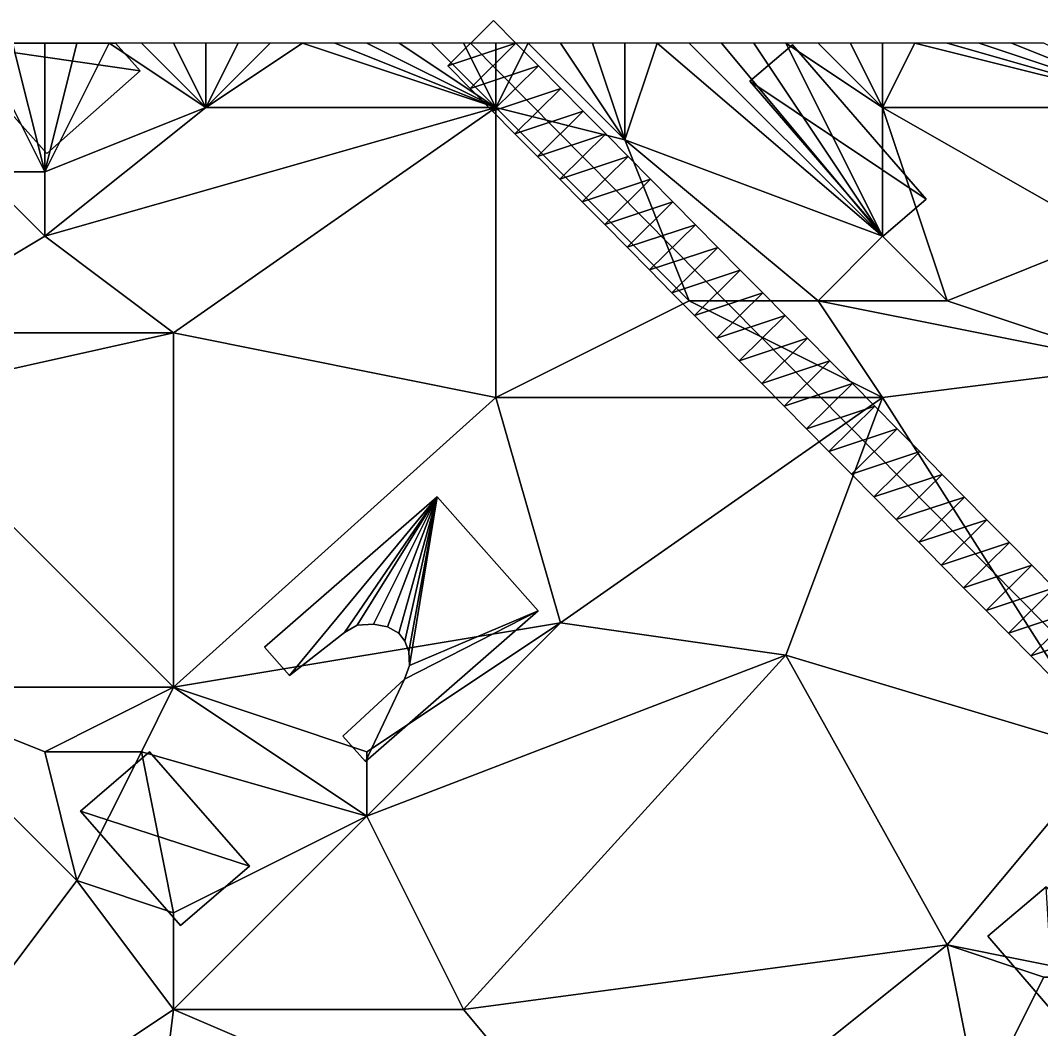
# Model space of a CAD drawing. Header units: metres. Extents: x -1103 to 901, y -902 to 905.
# Drawn here: x -917.5 to -854.1, y 838.7 to 901.4 of the extents above; entities that cross this region are included whole.
import ezdxf

# ---------------------------------------------------------------- set-up
doc = ezdxf.new("R2010")
doc.units = ezdxf.units.M
for name, color, linetype in [('OSM_BUILDING_FOOTPRINTS', 7, 'CONTINUOUS'), ('OSM_BUILDING_ROOFS', 1, 'CONTINUOUS'), ('OSM_BUILDING_WALLS', 8, 'CONTINUOUS'), ('OSM_ROAD_AXES', 2, 'CONTINUOUS'), ('OSM_ROAD_SURFACE', 9, 'CONTINUOUS'), ('OSM_TERRAIN', 3, 'CONTINUOUS')]:
    doc.layers.add(name, color=color, linetype=linetype)

msp = doc.modelspace()

# ---------------------------------------------------------------- linework, layer by layer
at = {"layer": 'OSM_BUILDING_FOOTPRINTS'}
for points in [[(-910.068, 898.281, 15.835), (-911.611, 900, 15.835), (-922.002, 900, 15.835), (-915.86, 893.149, 15.835)], [(-869.6, 899.896, 14.228), (-861.298, 890.308, 14.228), (-861.287, 890.308, 14.228), (-863.951, 888.041, 14.228), (-872.242, 897.64, 14.228), (-869.6, 899.896, 14.228)], [(-891.652, 871.828, 15.85), (-885.384, 864.739, 15.85), (-896.095, 855.394, 15.85), (-897.488, 856.965, 15.85), (-893.674, 860.515, 15.85), (-893.365, 861.344, 15.85), (-893.398, 862.218, 15.85), (-893.641, 862.859, 15.85), (-894.017, 863.368, 15.85), (-894.725, 863.755, 15.85), (-895.587, 863.921, 15.85), (-896.615, 863.866, 15.85), (-897.4, 863.401, 15.85), (-900.815, 860.725, 15.85), (-902.363, 862.483, 15.85), (-891.652, 871.828, 15.85)], [(-909.504, 856.002, 14.996), (-903.291, 848.892, 14.996), (-907.569, 845.209, 14.996), (-913.77, 852.309, 14.996), (-909.504, 856.002, 14.996)], [(-857.462, 844.557, 12.908), (-853.847, 847.61, 12.908), (-849.768, 842.854, 12.908), (-853.372, 839.791, 12.908), (-857.462, 844.557, 12.908)]]:
    msp.add_polyline3d(points, close=True, dxfattribs=at)
at = {"layer": 'OSM_BUILDING_ROOFS'}
for points in [[(-922.002, 900, 21.035), (-915.86, 893.149, 21.035), (-910.068, 898.281, 21.035)], [(-922.002, 900, 21.035), (-910.068, 898.281, 21.035), (-911.611, 900, 21.035)], [(-861.298, 890.308, 24.228), (-869.6, 899.896, 24.228), (-872.242, 897.64, 24.228)], [(-861.298, 890.308, 24.228), (-872.242, 897.64, 24.228), (-863.951, 888.041, 24.228)], [(-861.298, 890.308, 24.228), (-863.951, 888.041, 24.228), (-861.287, 890.308, 24.228)], [(-891.652, 871.828, 25.85), (-902.363, 862.483, 25.85), (-900.815, 860.725, 25.85)], [(-891.652, 871.828, 25.85), (-900.815, 860.725, 25.85), (-897.4, 863.401, 25.85)], [(-891.652, 871.828, 25.85), (-897.4, 863.401, 25.85), (-896.615, 863.866, 25.85)], [(-891.652, 871.828, 25.85), (-896.615, 863.866, 25.85), (-895.587, 863.921, 25.85)], [(-891.652, 871.828, 25.85), (-895.587, 863.921, 25.85), (-894.725, 863.755, 25.85)], [(-891.652, 871.828, 25.85), (-894.725, 863.755, 25.85), (-894.017, 863.368, 25.85)], [(-891.652, 871.828, 25.85), (-894.017, 863.368, 25.85), (-893.641, 862.859, 25.85)], [(-891.652, 871.828, 25.85), (-893.641, 862.859, 25.85), (-893.398, 862.218, 25.85)], [(-891.652, 871.828, 25.85), (-893.398, 862.218, 25.85), (-893.365, 861.344, 25.85)], [(-885.384, 864.739, 25.85), (-891.652, 871.828, 25.85), (-893.365, 861.344, 25.85)], [(-893.674, 860.515, 25.85), (-896.095, 855.394, 25.85), (-885.384, 864.739, 25.85)], [(-885.384, 864.739, 25.85), (-893.365, 861.344, 25.85), (-893.674, 860.515, 25.85)], [(-893.674, 860.515, 25.85), (-897.488, 856.965, 25.85), (-896.095, 855.394, 25.85)], [(-903.291, 848.892, 24.996), (-909.504, 856.002, 24.996), (-913.77, 852.309, 24.996)], [(-903.291, 848.892, 24.996), (-913.77, 852.309, 24.996), (-907.569, 845.209, 24.996)], [(-853.847, 847.61, 22.908), (-857.462, 844.557, 22.908), (-853.372, 839.791, 22.908)]]:
    msp.add_3dface(points, dxfattribs=at)
at = {"layer": 'OSM_BUILDING_WALLS'}
for points in [[(-911.611, 900, 15.835), (-922.002, 900, 15.835), (-922.002, 900, 21.035)], [(-911.611, 900, 15.835), (-922.002, 900, 21.035), (-911.611, 900, 21.035)], [(-922.002, 900, 15.835), (-915.86, 893.149, 15.835), (-915.86, 893.149, 21.035)], [(-922.002, 900, 15.835), (-915.86, 893.149, 21.035), (-922.002, 900, 21.035)], [(-910.068, 898.281, 15.835), (-911.611, 900, 15.835), (-911.611, 900, 21.035)], [(-910.068, 898.281, 15.835), (-911.611, 900, 21.035), (-910.068, 898.281, 21.035)], [(-869.6, 899.896, 14.228), (-872.242, 897.64, 14.228), (-872.242, 897.64, 24.228)], [(-869.6, 899.896, 14.228), (-872.242, 897.64, 24.228), (-869.6, 899.896, 24.228)], [(-861.298, 890.308, 14.228), (-869.6, 899.896, 14.228), (-869.6, 899.896, 24.228)], [(-861.298, 890.308, 14.228), (-869.6, 899.896, 24.228), (-861.298, 890.308, 24.228)], [(-915.86, 893.149, 15.835), (-910.068, 898.281, 15.835), (-910.068, 898.281, 21.035)], [(-915.86, 893.149, 15.835), (-910.068, 898.281, 21.035), (-915.86, 893.149, 21.035)], [(-872.242, 897.64, 14.228), (-863.951, 888.041, 14.228), (-863.951, 888.041, 24.228)], [(-872.242, 897.64, 14.228), (-863.951, 888.041, 24.228), (-872.242, 897.64, 24.228)], [(-863.951, 888.041, 14.228), (-861.287, 890.308, 14.228), (-861.287, 890.308, 24.228)], [(-863.951, 888.041, 14.228), (-861.287, 890.308, 24.228), (-863.951, 888.041, 24.228)], [(-861.287, 890.308, 14.228), (-861.298, 890.308, 14.228), (-861.298, 890.308, 24.228)], [(-861.287, 890.308, 14.228), (-861.298, 890.308, 24.228), (-861.287, 890.308, 24.228)], [(-891.652, 871.828, 15.85), (-902.363, 862.483, 15.85), (-902.363, 862.483, 25.85)], [(-891.652, 871.828, 15.85), (-902.363, 862.483, 25.85), (-891.652, 871.828, 25.85)], [(-885.384, 864.739, 15.85), (-891.652, 871.828, 15.85), (-891.652, 871.828, 25.85)], [(-885.384, 864.739, 15.85), (-891.652, 871.828, 25.85), (-885.384, 864.739, 25.85)], [(-896.095, 855.394, 15.85), (-885.384, 864.739, 15.85), (-885.384, 864.739, 25.85)], [(-896.095, 855.394, 15.85), (-885.384, 864.739, 25.85), (-896.095, 855.394, 25.85)], [(-897.4, 863.401, 15.85), (-896.615, 863.866, 15.85), (-896.615, 863.866, 25.85)], [(-897.4, 863.401, 15.85), (-896.615, 863.866, 25.85), (-897.4, 863.401, 25.85)], [(-896.615, 863.866, 15.85), (-895.587, 863.921, 15.85), (-895.587, 863.921, 25.85)], [(-896.615, 863.866, 15.85), (-895.587, 863.921, 25.85), (-896.615, 863.866, 25.85)], [(-895.587, 863.921, 15.85), (-894.725, 863.755, 15.85), (-894.725, 863.755, 25.85)], [(-895.587, 863.921, 15.85), (-894.725, 863.755, 25.85), (-895.587, 863.921, 25.85)], [(-900.815, 860.725, 15.85), (-897.4, 863.401, 15.85), (-897.4, 863.401, 25.85)], [(-900.815, 860.725, 15.85), (-897.4, 863.401, 25.85), (-900.815, 860.725, 25.85)], [(-894.725, 863.755, 15.85), (-894.017, 863.368, 15.85), (-894.017, 863.368, 25.85)], [(-894.725, 863.755, 15.85), (-894.017, 863.368, 25.85), (-894.725, 863.755, 25.85)], [(-894.017, 863.368, 15.85), (-893.641, 862.859, 15.85), (-893.641, 862.859, 25.85)], [(-894.017, 863.368, 15.85), (-893.641, 862.859, 25.85), (-894.017, 863.368, 25.85)], [(-893.641, 862.859, 15.85), (-893.398, 862.218, 15.85), (-893.398, 862.218, 25.85)], [(-893.641, 862.859, 15.85), (-893.398, 862.218, 25.85), (-893.641, 862.859, 25.85)], [(-902.363, 862.483, 15.85), (-900.815, 860.725, 15.85), (-900.815, 860.725, 25.85)], [(-902.363, 862.483, 15.85), (-900.815, 860.725, 25.85), (-902.363, 862.483, 25.85)], [(-893.398, 862.218, 15.85), (-893.365, 861.344, 15.85), (-893.365, 861.344, 25.85)], [(-893.398, 862.218, 15.85), (-893.365, 861.344, 25.85), (-893.398, 862.218, 25.85)], [(-893.365, 861.344, 15.85), (-893.674, 860.515, 15.85), (-893.674, 860.515, 25.85)], [(-893.365, 861.344, 15.85), (-893.674, 860.515, 25.85), (-893.365, 861.344, 25.85)], [(-893.674, 860.515, 15.85), (-897.488, 856.965, 15.85), (-897.488, 856.965, 25.85)], [(-893.674, 860.515, 15.85), (-897.488, 856.965, 25.85), (-893.674, 860.515, 25.85)], [(-897.488, 856.965, 15.85), (-896.095, 855.394, 15.85), (-896.095, 855.394, 25.85)], [(-897.488, 856.965, 15.85), (-896.095, 855.394, 25.85), (-897.488, 856.965, 25.85)], [(-909.504, 856.002, 14.996), (-913.77, 852.309, 14.996), (-913.77, 852.309, 24.996)], [(-909.504, 856.002, 14.996), (-913.77, 852.309, 24.996), (-909.504, 856.002, 24.996)], [(-903.291, 848.892, 14.996), (-909.504, 856.002, 14.996), (-909.504, 856.002, 24.996)], [(-903.291, 848.892, 14.996), (-909.504, 856.002, 24.996), (-903.291, 848.892, 24.996)], [(-913.77, 852.309, 14.996), (-907.569, 845.209, 14.996), (-907.569, 845.209, 24.996)], [(-913.77, 852.309, 14.996), (-907.569, 845.209, 24.996), (-913.77, 852.309, 24.996)], [(-907.569, 845.209, 14.996), (-903.291, 848.892, 14.996), (-903.291, 848.892, 24.996)], [(-907.569, 845.209, 14.996), (-903.291, 848.892, 24.996), (-907.569, 845.209, 24.996)], [(-853.847, 847.61, 12.908), (-857.462, 844.557, 12.908), (-857.462, 844.557, 22.908)], [(-853.847, 847.61, 12.908), (-857.462, 844.557, 22.908), (-853.847, 847.61, 22.908)], [(-857.462, 844.557, 12.908), (-853.372, 839.791, 12.908), (-853.372, 839.791, 22.908)], [(-857.462, 844.557, 12.908), (-853.372, 839.791, 22.908), (-857.462, 844.557, 22.908)]]:
    msp.add_3dface(points, dxfattribs=at)
at = {"layer": 'OSM_ROAD_AXES'}
msp.add_polyline3d([(-832.535, 839.802, 15.59), (-839.455, 849.269, 16.005), (-889.568, 900, 16.892)], dxfattribs=at)
at = {"layer": 'OSM_ROAD_SURFACE'}
for points in [[(-886.754, 899.996, 16.914), (-888.146, 901.406, 16.985), (-890.991, 898.594, 16.967)], [(-886.754, 899.996, 16.914), (-890.991, 898.594, 16.967), (-889.599, 897.185, 16.973)], [(-885.362, 898.587, 16.939), (-886.754, 899.996, 16.914), (-889.599, 897.185, 16.973)], [(-885.362, 898.587, 16.939), (-889.599, 897.185, 16.973), (-888.207, 895.776, 16.993)], [(-883.969, 897.178, 16.991), (-885.362, 898.587, 16.939), (-888.207, 895.776, 16.993)], [(-883.969, 897.178, 16.991), (-888.207, 895.776, 16.993), (-886.815, 894.367, 17.056)], [(-882.577, 895.769, 17.043), (-883.969, 897.178, 16.991), (-886.815, 894.367, 17.056)], [(-882.577, 895.769, 17.043), (-886.815, 894.367, 17.056), (-885.423, 892.958, 17.128)], [(-881.185, 894.36, 17.095), (-882.577, 895.769, 17.043), (-885.423, 892.958, 17.128)], [(-881.185, 894.36, 17.095), (-885.423, 892.958, 17.128), (-884.031, 891.548, 17.201)], [(-879.793, 892.95, 17.166), (-881.185, 894.36, 17.095), (-884.031, 891.548, 17.201)], [(-879.793, 892.95, 17.166), (-884.031, 891.548, 17.201), (-882.639, 890.139, 17.273)], [(-878.401, 891.541, 17.231), (-879.793, 892.95, 17.166), (-882.639, 890.139, 17.273)], [(-878.401, 891.541, 17.231), (-882.639, 890.139, 17.273), (-881.247, 888.73, 17.345)], [(-877.009, 890.132, 17.294), (-878.401, 891.541, 17.231), (-881.247, 888.73, 17.345)], [(-877.009, 890.132, 17.294), (-881.247, 888.73, 17.345), (-879.855, 887.321, 17.418)], [(-875.617, 888.723, 17.356), (-877.009, 890.132, 17.294), (-879.855, 887.321, 17.418)], [(-875.617, 888.723, 17.356), (-879.855, 887.321, 17.418), (-878.463, 885.912, 17.49)], [(-874.225, 887.313, 17.419), (-875.617, 888.723, 17.356), (-878.463, 885.912, 17.49)], [(-874.225, 887.313, 17.419), (-878.463, 885.912, 17.49), (-877.071, 884.502, 17.563)], [(-872.833, 885.904, 17.482), (-874.225, 887.313, 17.419), (-877.071, 884.502, 17.563)], [(-872.833, 885.904, 17.482), (-877.071, 884.502, 17.563), (-875.679, 883.093, 17.612)], [(-871.441, 884.495, 17.545), (-872.833, 885.904, 17.482), (-875.679, 883.093, 17.612)], [(-871.441, 884.495, 17.545), (-875.679, 883.093, 17.612), (-874.287, 881.684, 17.64)], [(-870.049, 883.086, 17.571), (-871.441, 884.495, 17.545), (-874.287, 881.684, 17.64)], [(-870.049, 883.086, 17.571), (-874.287, 881.684, 17.64), (-872.895, 880.275, 17.668)], [(-868.657, 881.677, 17.578), (-870.049, 883.086, 17.571), (-872.895, 880.275, 17.668)], [(-868.657, 881.677, 17.578), (-872.895, 880.275, 17.668), (-871.503, 878.866, 17.696)], [(-867.265, 880.267, 17.585), (-868.657, 881.677, 17.578), (-871.503, 878.866, 17.696)], [(-867.265, 880.267, 17.585), (-871.503, 878.866, 17.696), (-870.111, 877.456, 17.702)], [(-865.873, 878.858, 17.595), (-867.265, 880.267, 17.585), (-870.111, 877.456, 17.702)], [(-865.873, 878.858, 17.595), (-870.111, 877.456, 17.702), (-868.719, 876.047, 17.671)], [(-864.481, 877.449, 17.589), (-865.873, 878.858, 17.595), (-868.719, 876.047, 17.671)], [(-864.481, 877.449, 17.589), (-868.719, 876.047, 17.671), (-867.327, 874.638, 17.588)], [(-863.089, 876.04, 17.513), (-864.481, 877.449, 17.589), (-867.327, 874.638, 17.588)], [(-863.089, 876.04, 17.513), (-867.327, 874.638, 17.588), (-865.935, 873.229, 17.439)], [(-861.697, 874.631, 17.441), (-863.089, 876.04, 17.513), (-865.935, 873.229, 17.439)], [(-861.697, 874.631, 17.441), (-865.935, 873.229, 17.439), (-864.542, 871.82, 17.368)], [(-860.305, 873.221, 17.354), (-861.697, 874.631, 17.441), (-864.542, 871.82, 17.368)], [(-860.305, 873.221, 17.354), (-864.542, 871.82, 17.368), (-863.15, 870.41, 17.304)], [(-858.913, 871.812, 17.268), (-860.305, 873.221, 17.354), (-863.15, 870.41, 17.304)], [(-858.913, 871.812, 17.268), (-863.15, 870.41, 17.304), (-861.758, 869.001, 17.24)], [(-857.521, 870.403, 17.181), (-858.913, 871.812, 17.268), (-861.758, 869.001, 17.24)], [(-857.521, 870.403, 17.181), (-861.758, 869.001, 17.24), (-860.366, 867.592, 17.176)], [(-856.129, 868.994, 17.094), (-857.521, 870.403, 17.181), (-860.366, 867.592, 17.176)], [(-856.129, 868.994, 17.094), (-860.366, 867.592, 17.176), (-858.974, 866.183, 17.112)], [(-854.737, 867.585, 17.007), (-856.129, 868.994, 17.094), (-858.974, 866.183, 17.112)], [(-854.737, 867.585, 17.007), (-858.974, 866.183, 17.112), (-857.582, 864.774, 17.048)], [(-853.345, 866.175, 16.92), (-854.737, 867.585, 17.007), (-857.582, 864.774, 17.048)], [(-853.345, 866.175, 16.92), (-857.582, 864.774, 17.048), (-856.19, 863.364, 16.984)], [(-851.952, 864.766, 16.833), (-853.345, 866.175, 16.92), (-856.19, 863.364, 16.984)], [(-851.952, 864.766, 16.833), (-856.19, 863.364, 16.984), (-854.798, 861.955, 16.92)], [(-850.56, 863.357, 16.746), (-851.952, 864.766, 16.833), (-854.798, 861.955, 16.92)], [(-850.56, 863.357, 16.746), (-854.798, 861.955, 16.92), (-853.406, 860.546, 16.856)]]:
    msp.add_3dface(points, dxfattribs=at)
at = {"layer": 'OSM_TERRAIN'}
for points in [[(-920, 892, 18.772), (-916, 892, 18.076), (-920, 900, 17.842)], [(-916, 892, 18.076), (-918, 900, 17.842), (-920, 900, 17.842)], [(-916, 892, 18.076), (-916, 900, 17.842), (-918, 900, 17.842)], [(-916, 892, 18.076), (-914, 900, 17.842), (-916, 900, 17.842)], [(-916, 892, 18.076), (-912, 900, 17.842), (-914, 900, 17.842)], [(-916, 892, 18.076), (-906, 896, 18.001), (-912, 900, 17.842)], [(-906, 896, 18.001), (-910, 900, 17.815), (-912, 900, 17.842)], [(-906, 896, 18.001), (-908, 900, 17.754), (-910, 900, 17.815)], [(-906, 896, 18.001), (-906, 900, 17.621), (-908, 900, 17.754)], [(-906, 896, 18.001), (-904, 900, 17.516), (-906, 900, 17.621)], [(-906, 896, 18.001), (-902, 900, 17.411), (-904, 900, 17.516)], [(-902, 900, 17.411), (-906, 896, 18.001), (-900, 900, 17.307)], [(-906, 896, 18.001), (-888, 896, 16.919), (-900, 900, 17.307)], [(-888, 896, 16.919), (-898, 900, 17.203), (-900, 900, 17.307)], [(-888, 896, 16.919), (-896, 900, 17.076), (-898, 900, 17.203)], [(-888, 896, 16.919), (-894, 900, 16.947), (-896, 900, 17.076)], [(-888, 896, 16.919), (-892, 900, 16.902), (-894, 900, 16.947)], [(-888, 896, 16.919), (-890, 900, 16.892), (-892, 900, 16.902)], [(-888, 896, 16.919), (-888, 900, 16.892), (-890, 900, 16.892)], [(-888, 896, 16.919), (-880, 894, 17.068), (-886, 900, 16.847)], [(-888, 896, 16.919), (-886, 900, 16.847), (-888, 900, 16.892)], [(-886, 900, 16.847), (-880, 894, 17.068), (-884, 900, 16.648)], [(-880, 894, 17.068), (-882, 900, 16.412), (-884, 900, 16.648)], [(-880, 894, 17.068), (-880, 900, 16.319), (-882, 900, 16.412)], [(-880, 894, 17.068), (-864, 888, 16.298), (-878, 900, 16.229)], [(-880, 894, 17.068), (-878, 900, 16.229), (-880, 900, 16.319)], [(-878, 900, 16.229), (-864, 888, 16.298), (-876, 900, 16.203)], [(-864, 888, 16.298), (-874, 900, 16.176), (-876, 900, 16.203)], [(-864, 888, 16.298), (-872, 900, 16.166), (-874, 900, 16.176)], [(-864, 888, 16.298), (-870, 900, 16.252), (-872, 900, 16.166)], [(-864, 888, 16.298), (-864, 896, 16.15), (-870, 900, 16.252)], [(-870, 900, 16.252), (-864, 896, 16.15), (-868, 900, 16.116)], [(-864, 896, 16.15), (-866, 900, 15.836), (-868, 900, 16.116)], [(-864, 896, 16.15), (-864, 900, 15.534), (-866, 900, 15.836)], [(-864, 896, 16.15), (-846, 896, 15), (-862, 900, 15.429)], [(-864, 896, 16.15), (-862, 900, 15.429), (-864, 900, 15.534)], [(-862, 900, 15.429), (-846, 896, 15), (-860, 900, 15.324)], [(-846, 896, 15), (-858, 900, 15.218), (-860, 900, 15.324)], [(-846, 896, 15), (-856, 900, 15.113), (-858, 900, 15.218)], [(-846, 896, 15), (-854, 900, 15.008), (-856, 900, 15.113)], [(-908, 882, 18.835), (-888, 896, 16.919), (-916, 888, 19.012)], [(-916, 888, 19.012), (-906, 896, 18.001), (-916, 892, 18.076)], [(-916, 888, 19.012), (-888, 896, 16.919), (-906, 896, 18.001)], [(-888, 878, 17.978), (-888, 896, 16.919), (-908, 882, 18.835)], [(-888, 878, 17.978), (-876, 884, 17.534), (-888, 896, 16.919)], [(-876, 884, 17.534), (-880, 894, 17.068), (-888, 896, 16.919)], [(-864, 888, 16.298), (-860, 884, 17.017), (-864, 896, 16.15)], [(-860, 884, 17.017), (-850, 888, 16.022), (-864, 896, 16.15)], [(-864, 896, 16.15), (-850, 888, 16.022), (-846, 896, 15)], [(-876, 884, 17.534), (-868, 884, 17.506), (-880, 894, 17.068)], [(-868, 884, 17.506), (-864, 888, 16.298), (-880, 894, 17.068)], [(-926, 882, 20.468), (-916, 888, 19.012), (-920, 892, 18.772)], [(-920, 892, 18.772), (-916, 888, 19.012), (-916, 892, 18.076)], [(-908, 882, 18.835), (-916, 888, 19.012), (-926, 882, 20.468)], [(-868, 884, 17.506), (-860, 884, 17.017), (-864, 888, 16.298)], [(-848, 880, 16.686), (-850, 888, 16.022), (-860, 884, 17.017)], [(-888, 878, 17.978), (-864, 878, 17.543), (-876, 884, 17.534)], [(-876, 884, 17.534), (-864, 878, 17.543), (-868, 884, 17.506)], [(-864, 878, 17.543), (-848, 880, 16.686), (-868, 884, 17.506)], [(-868, 884, 17.506), (-848, 880, 16.686), (-860, 884, 17.017)], [(-908, 860, 17.859), (-908, 882, 18.835), (-926, 878, 20.628)], [(-926, 878, 20.628), (-908, 882, 18.835), (-926, 882, 20.468)], [(-908, 860, 17.859), (-888, 878, 17.978), (-908, 882, 18.835)], [(-850, 856, 16.609), (-848, 880, 16.686), (-864, 878, 17.543)], [(-926, 860, 19.512), (-908, 860, 17.859), (-926, 878, 20.628)], [(-908, 860, 17.859), (-884, 864, 17.85), (-888, 878, 17.978)], [(-888, 878, 17.978), (-884, 864, 17.85), (-864, 878, 17.543)], [(-870, 862, 16.999), (-864, 878, 17.543), (-884, 864, 17.85)], [(-870, 862, 16.999), (-850, 856, 16.609), (-864, 878, 17.543)], [(-896, 856, 17.931), (-884, 864, 17.85), (-908, 860, 17.859)], [(-896, 852, 17.15), (-870, 862, 16.999), (-884, 864, 17.85)], [(-896, 852, 17.15), (-884, 864, 17.85), (-896, 856, 17.931)], [(-890, 840, 15.562), (-870, 862, 16.999), (-896, 852, 17.15)], [(-890, 840, 15.562), (-860, 844, 15.185), (-870, 862, 16.999)], [(-860, 844, 15.185), (-850, 856, 16.609), (-870, 862, 16.999)], [(-932, 824, 14.308), (-914, 848, 16.975), (-926, 860, 19.512)], [(-926, 860, 19.512), (-914, 848, 16.975), (-916, 856, 18.054)], [(-916, 856, 18.054), (-908, 860, 17.859), (-926, 860, 19.512)], [(-910, 856, 17.181), (-908, 860, 17.859), (-916, 856, 18.054)], [(-910, 856, 17.181), (-896, 852, 17.15), (-908, 860, 17.859)], [(-896, 852, 17.15), (-896, 856, 17.931), (-908, 860, 17.859)], [(-914, 848, 16.975), (-910, 856, 17.181), (-916, 856, 18.054)], [(-914, 848, 16.975), (-908, 846, 17.146), (-910, 856, 17.181)], [(-908, 846, 17.146), (-896, 852, 17.15), (-910, 856, 17.181)], [(-860, 844, 15.185), (-850, 842, 15.092), (-850, 856, 16.609)], [(-908, 846, 17.146), (-908, 840, 15.63), (-896, 852, 17.15)], [(-908, 840, 15.63), (-890, 840, 15.562), (-896, 852, 17.15)], [(-932, 824, 14.308), (-908, 840, 15.63), (-914, 848, 16.975)], [(-908, 840, 15.63), (-908, 846, 17.146), (-914, 848, 16.975)], [(-880, 828, 13.58), (-860, 844, 15.185), (-890, 840, 15.562)], [(-858, 834, 14.054), (-860, 844, 15.185), (-880, 828, 13.58)], [(-858, 834, 14.054), (-854, 842, 15.223), (-860, 844, 15.185)], [(-854, 842, 15.223), (-850, 842, 15.092), (-860, 844, 15.185)], [(-858, 834, 14.054), (-846, 840, 15.175), (-850, 842, 15.092)], [(-858, 834, 14.054), (-850, 842, 15.092), (-854, 842, 15.223)], [(-932, 824, 14.308), (-910, 824, 13.208), (-908, 840, 15.63)], [(-910, 824, 13.208), (-880, 828, 13.58), (-908, 840, 15.63)], [(-880, 828, 13.58), (-890, 840, 15.562), (-908, 840, 15.63)], [(-852, 836, 14.565), (-846, 840, 15.175), (-858, 834, 14.054)]]:
    msp.add_3dface(points, dxfattribs=at)

doc.saveas('drawing.dxf')
